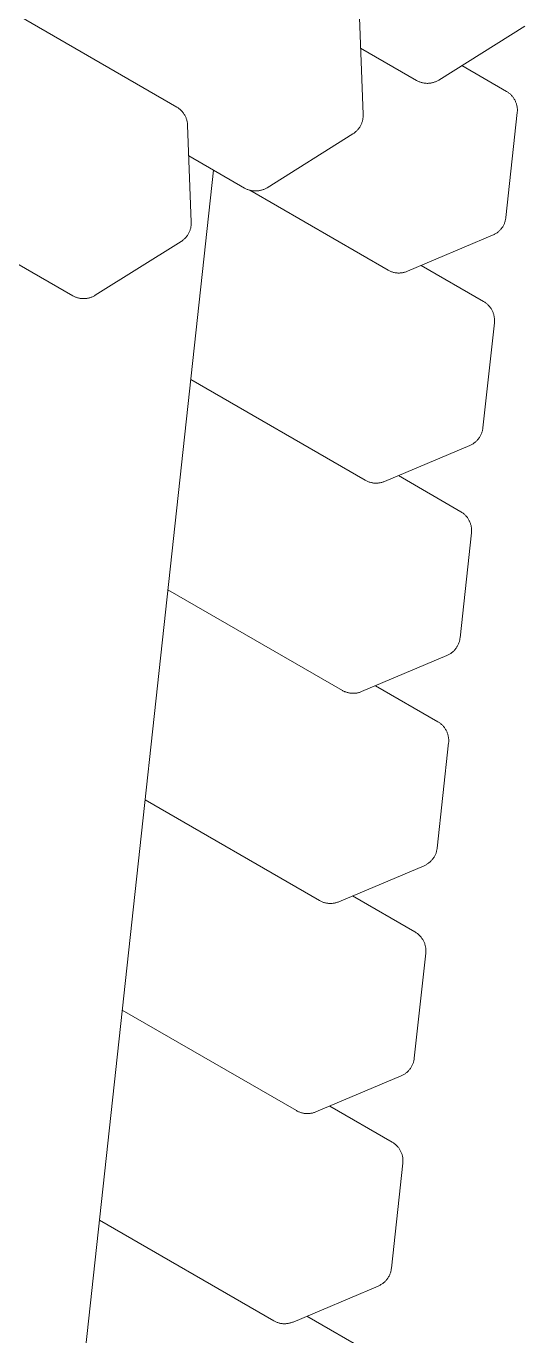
# Model space of a CAD drawing. Header units: millimetres. Extents: x -273 to 4197, y -77 to 2867.
# Drawn here: x 4033 to 4147.7, y 847.3 to 1148.7 of the extents above; entities that cross this region are included whole.
import ezdxf

# ---------------------------------------------------------------- set-up
doc = ezdxf.new("R2010")
doc.units = ezdxf.units.MM
doc.layers.add('ZANO_R', color=7, linetype='Continuous', lineweight=0)

msp = doc.modelspace()

# ---------------------------------------------------------------- linework, layer by layer
at = {"layer": 'ZANO_R'}
for p, q in [((2801.9, 1860.85), (4067.62, 1130.08)), ((4109.68, 1150.71), (4110.52, 1128.35)), ((4147.74, 1148.7), (4127.96, 1136.31)), ((4122.8, 1136.22), (4109.95, 1143.64)), ((4133.25, 1139.63), (4143.53, 1133.7)), ((4122.95, 1136.14), (4122.8, 1136.22)), ((4127.81, 1136.23), (4127.67, 1136.14)), ((4127.96, 1136.31), (4127.81, 1136.23)), ((4123.1, 1136.06), (4122.95, 1136.14)), ((4123.26, 1135.99), (4123.1, 1136.06)), ((4123.41, 1135.92), (4123.26, 1135.99)), ((4123.57, 1135.86), (4123.41, 1135.92)), ((4123.73, 1135.81), (4123.57, 1135.86)), ((4123.89, 1135.76), (4123.73, 1135.81)), ((4124.05, 1135.71), (4123.89, 1135.76)), ((4124.22, 1135.67), (4124.05, 1135.71)), ((4124.38, 1135.64), (4124.22, 1135.67)), ((4124.55, 1135.61), (4124.38, 1135.64)), ((4124.72, 1135.59), (4124.55, 1135.61)), ((4124.89, 1135.57), (4124.72, 1135.59)), ((4125.06, 1135.56), (4124.89, 1135.57)), ((4125.23, 1135.55), (4125.06, 1135.56)), ((4125.39, 1135.55), (4125.23, 1135.55)), ((4125.56, 1135.56), (4125.39, 1135.55)), ((4125.73, 1135.57), (4125.56, 1135.56)), ((4125.9, 1135.59), (4125.73, 1135.57)), ((4126.07, 1135.61), (4125.9, 1135.59)), ((4126.24, 1135.64), (4126.07, 1135.61)), ((4126.4, 1135.67), (4126.24, 1135.64)), ((4126.57, 1135.71), (4126.4, 1135.67)), ((4126.73, 1135.76), (4126.57, 1135.71)), ((4126.89, 1135.81), (4126.73, 1135.76)), ((4127.05, 1135.87), (4126.89, 1135.81)), ((4127.21, 1135.93), (4127.05, 1135.87)), ((4127.36, 1135.99), (4127.21, 1135.93)), ((4127.52, 1136.07), (4127.36, 1135.99)), ((4127.67, 1136.14), (4127.52, 1136.07)), ((4143.53, 1133.7), (4143.67, 1133.61)), ((4143.67, 1133.61), (4143.81, 1133.52)), ((4143.81, 1133.52), (4143.95, 1133.42)), ((4143.95, 1133.42), (4144.09, 1133.32)), ((4144.09, 1133.32), (4144.22, 1133.21)), ((4144.22, 1133.21), (4144.35, 1133.1)), ((4144.35, 1133.1), (4144.48, 1132.99)), ((4144.48, 1132.99), (4144.6, 1132.87)), ((4144.6, 1132.87), (4144.71, 1132.74)), ((4144.71, 1132.74), (4144.83, 1132.62)), ((4144.83, 1132.62), (4144.94, 1132.48)), ((4144.94, 1132.48), (4145.04, 1132.35)), ((4145.04, 1132.35), (4145.14, 1132.21)), ((4145.14, 1132.21), (4145.23, 1132.07)), ((4145.23, 1132.07), (4145.32, 1131.93)), ((4145.32, 1131.93), (4145.41, 1131.78)), ((4145.41, 1131.78), (4145.49, 1131.63)), ((4145.49, 1131.63), (4145.56, 1131.48)), ((4145.56, 1131.48), (4145.63, 1131.32)), ((4145.63, 1131.32), (4145.69, 1131.16)), ((4145.69, 1131.16), (4145.75, 1131)), ((4145.75, 1131), (4145.8, 1130.84)), ((4145.8, 1130.84), (4145.85, 1130.68)), ((4145.85, 1130.68), (4145.89, 1130.51)), ((4145.89, 1130.51), (4145.93, 1130.35)), ((4145.93, 1130.35), (4145.96, 1130.18)), ((4145.96, 1130.18), (4145.98, 1130.01)), ((4067.62, 1130.08), (4067.77, 1129.99)), ((4067.77, 1129.99), (4067.92, 1129.9)), ((4067.92, 1129.9), (4068.06, 1129.8)), ((4068.06, 1129.8), (4068.2, 1129.69)), ((4068.2, 1129.69), (4068.34, 1129.58)), ((4068.34, 1129.58), (4068.47, 1129.47)), ((4068.47, 1129.47), (4068.6, 1129.35)), ((4068.6, 1129.35), (4068.72, 1129.23)), ((4068.72, 1129.23), (4068.84, 1129.1)), ((4068.84, 1129.1), (4068.95, 1128.97)), ((4068.95, 1128.97), (4069.06, 1128.83)), ((4069.06, 1128.83), (4069.17, 1128.69)), ((4069.17, 1128.69), (4069.27, 1128.55)), ((4069.27, 1128.55), (4069.36, 1128.41)), ((4069.36, 1128.41), (4069.45, 1128.26)), ((4069.45, 1128.26), (4069.54, 1128.1)), ((4069.54, 1128.1), (4069.62, 1127.95)), ((4069.62, 1127.95), (4069.69, 1127.79)), ((4069.69, 1127.79), (4069.76, 1127.63)), ((4069.76, 1127.63), (4069.82, 1127.47)), ((4069.82, 1127.47), (4069.88, 1127.31)), ((4069.88, 1127.31), (4069.93, 1127.14)), ((4069.93, 1127.14), (4069.97, 1126.97)), ((4110.42, 1127.17), (4110.39, 1127.01)), ((4110.46, 1127.34), (4110.42, 1127.17)), ((4110.48, 1127.51), (4110.46, 1127.34)), ((4110.5, 1127.68), (4110.48, 1127.51)), ((4110.51, 1127.84), (4110.5, 1127.68)), ((4110.52, 1128.01), (4110.51, 1127.84)), ((4110.52, 1128.35), (4110.52, 1128.18)), ((4110.52, 1128.18), (4110.52, 1128.01)), ((4146, 1128.83), (4143.36, 1104.65)), ((4145.98, 1130.01), (4146, 1129.84)), ((4146, 1129.84), (4146.02, 1129.67)), ((4146.01, 1128.99), (4146, 1128.83)), ((4146.02, 1129.16), (4146.01, 1128.99)), ((4146.02, 1129.67), (4146.02, 1129.5)), ((4146.02, 1129.5), (4146.03, 1129.33)), ((4146.03, 1129.33), (4146.02, 1129.16)), ((4069.97, 1126.97), (4070.01, 1126.8)), ((4070.01, 1126.8), (4070.05, 1126.63)), ((4070.05, 1126.63), (4070.07, 1126.46)), ((4070.07, 1126.46), (4070.1, 1126.29)), ((4070.1, 1126.29), (4070.11, 1126.11)), ((4070.11, 1126.11), (4070.12, 1125.94)), ((4070.12, 1125.94), (4070.96, 1103.58)), ((4108.46, 1124.12), (4108.32, 1124.02)), ((4108.59, 1124.22), (4108.46, 1124.12)), ((4108.72, 1124.32), (4108.59, 1124.22)), ((4108.85, 1124.43), (4108.72, 1124.32)), ((4108.98, 1124.55), (4108.85, 1124.43)), ((4109.1, 1124.67), (4108.98, 1124.55)), ((4109.21, 1124.79), (4109.1, 1124.67)), ((4109.33, 1124.92), (4109.21, 1124.79)), ((4109.43, 1125.05), (4109.33, 1124.92)), ((4109.54, 1125.18), (4109.43, 1125.05)), ((4109.63, 1125.32), (4109.54, 1125.18)), ((4109.73, 1125.46), (4109.63, 1125.32)), ((4109.82, 1125.6), (4109.73, 1125.46)), ((4109.9, 1125.75), (4109.82, 1125.6)), ((4109.98, 1125.9), (4109.9, 1125.75)), ((4110.06, 1126.05), (4109.98, 1125.9)), ((4110.12, 1126.21), (4110.06, 1126.05)), ((4110.19, 1126.36), (4110.12, 1126.21)), ((4110.25, 1126.52), (4110.19, 1126.36)), ((4110.3, 1126.68), (4110.25, 1126.52)), ((4110.35, 1126.85), (4110.3, 1126.68)), ((4110.39, 1127.01), (4110.35, 1126.85)), ((4108.18, 1123.93), (4088.4, 1111.54)), ((4108.32, 1124.02), (4108.18, 1123.93)), ((4083.24, 1111.45), (4070.39, 1118.87)), ((4076.12, 1115.56), (4041.52, 797.75)), ((4083.39, 1111.37), (4083.24, 1111.45)), ((4083.54, 1111.29), (4083.39, 1111.37)), ((4083.69, 1111.22), (4083.54, 1111.29)), ((4083.85, 1111.15), (4083.69, 1111.22)), ((4084.01, 1111.09), (4083.85, 1111.15)), ((4084.17, 1111.03), (4084.01, 1111.09)), ((4084.33, 1110.98), (4084.17, 1111.03)), ((4084.49, 1110.94), (4084.33, 1110.98)), ((4116.27, 1092.57), (4084.42, 1110.96)), ((4084.66, 1110.9), (4084.49, 1110.94)), ((4084.82, 1110.86), (4084.66, 1110.9)), ((4084.99, 1110.84), (4084.82, 1110.86)), ((4085.16, 1110.81), (4084.99, 1110.84)), ((4085.32, 1110.8), (4085.16, 1110.81)), ((4085.49, 1110.79), (4085.32, 1110.8)), ((4085.66, 1110.78), (4085.49, 1110.79)), ((4085.83, 1110.78), (4085.66, 1110.78)), ((4086, 1110.79), (4085.83, 1110.78)), ((4086.17, 1110.8), (4086, 1110.79)), ((4086.34, 1110.81), (4086.17, 1110.8)), ((4086.51, 1110.84), (4086.34, 1110.81)), ((4086.67, 1110.87), (4086.51, 1110.84)), ((4086.84, 1110.9), (4086.67, 1110.87)), ((4087, 1110.94), (4086.84, 1110.9)), ((4087.17, 1110.99), (4087, 1110.94)), ((4087.33, 1111.04), (4087.17, 1110.99)), ((4087.49, 1111.09), (4087.33, 1111.04)), ((4087.64, 1111.15), (4087.49, 1111.09)), ((4087.8, 1111.22), (4087.64, 1111.15)), ((4087.95, 1111.29), (4087.8, 1111.22)), ((4088.1, 1111.37), (4087.95, 1111.29)), ((4088.25, 1111.45), (4088.1, 1111.37)), ((4088.4, 1111.54), (4088.25, 1111.45)), ((4070.95, 1103.07), (4070.94, 1102.9)), ((4070.96, 1103.24), (4070.95, 1103.07)), ((4070.96, 1103.58), (4070.96, 1103.41)), ((4070.96, 1103.41), (4070.96, 1103.24)), ((4142.97, 1103.16), (4142.89, 1103.01)), ((4143.03, 1103.32), (4142.97, 1103.16)), ((4143.09, 1103.48), (4143.03, 1103.32)), ((4143.15, 1103.64), (4143.09, 1103.48)), ((4143.2, 1103.81), (4143.15, 1103.64)), ((4143.24, 1103.97), (4143.2, 1103.81)), ((4143.28, 1104.14), (4143.24, 1103.97)), ((4143.32, 1104.31), (4143.28, 1104.14)), ((4143.34, 1104.48), (4143.32, 1104.31)), ((4143.36, 1104.65), (4143.34, 1104.48)), ((4069.65, 1100.02), (4069.53, 1099.9)), ((4069.76, 1100.15), (4069.65, 1100.02)), ((4069.87, 1100.28), (4069.76, 1100.15)), ((4069.97, 1100.41), (4069.87, 1100.28)), ((4070.07, 1100.55), (4069.97, 1100.41)), ((4070.17, 1100.69), (4070.07, 1100.55)), ((4070.26, 1100.83), (4070.17, 1100.69)), ((4070.34, 1100.98), (4070.26, 1100.83)), ((4070.42, 1101.13), (4070.34, 1100.98)), ((4070.49, 1101.28), (4070.42, 1101.13)), ((4070.56, 1101.43), (4070.49, 1101.28)), ((4070.62, 1101.59), (4070.56, 1101.43)), ((4070.68, 1101.75), (4070.62, 1101.59)), ((4070.74, 1101.91), (4070.68, 1101.75)), ((4070.78, 1102.07), (4070.74, 1101.91)), ((4070.83, 1102.24), (4070.78, 1102.07)), ((4070.86, 1102.4), (4070.83, 1102.24)), ((4070.89, 1102.57), (4070.86, 1102.4)), ((4070.92, 1102.74), (4070.89, 1102.57)), ((4070.94, 1102.9), (4070.92, 1102.74)), ((4140.34, 1100.58), (4120.72, 1092.29)), ((4140.5, 1100.65), (4140.34, 1100.58)), ((4140.65, 1100.73), (4140.5, 1100.65)), ((4140.8, 1100.81), (4140.65, 1100.73)), ((4140.95, 1100.89), (4140.8, 1100.81)), ((4141.1, 1100.98), (4140.95, 1100.89)), ((4141.24, 1101.08), (4141.1, 1100.98)), ((4141.38, 1101.18), (4141.24, 1101.08)), ((4141.51, 1101.28), (4141.38, 1101.18)), ((4141.65, 1101.39), (4141.51, 1101.28)), ((4141.77, 1101.5), (4141.65, 1101.39)), ((4141.9, 1101.62), (4141.77, 1101.5)), ((4142.02, 1101.74), (4141.9, 1101.62)), ((4142.13, 1101.87), (4142.02, 1101.74)), ((4142.25, 1102), (4142.13, 1101.87)), ((4142.35, 1102.13), (4142.25, 1102)), ((4142.46, 1102.27), (4142.35, 1102.13)), ((4142.55, 1102.41), (4142.46, 1102.27)), ((4142.65, 1102.56), (4142.55, 1102.41)), ((4142.73, 1102.7), (4142.65, 1102.56)), ((4142.82, 1102.85), (4142.73, 1102.7)), ((4142.89, 1103.01), (4142.82, 1102.85)), ((4068.61, 1099.16), (4048.83, 1086.77)), ((4068.76, 1099.25), (4068.61, 1099.16)), ((4068.89, 1099.34), (4068.76, 1099.25)), ((4069.03, 1099.45), (4068.89, 1099.34)), ((4069.16, 1099.55), (4069.03, 1099.45)), ((4069.29, 1099.66), (4069.16, 1099.55)), ((4069.41, 1099.78), (4069.29, 1099.66)), ((4069.53, 1099.9), (4069.41, 1099.78)), ((4043.68, 1086.68), (4030.82, 1094.1)), ((4116.42, 1092.49), (4116.27, 1092.57)), ((4116.57, 1092.41), (4116.42, 1092.49)), ((4116.73, 1092.34), (4116.57, 1092.41)), ((4116.88, 1092.27), (4116.73, 1092.34)), ((4117.04, 1092.21), (4116.88, 1092.27)), ((4117.21, 1092.15), (4117.04, 1092.21)), ((4117.37, 1092.1), (4117.21, 1092.15)), ((4117.53, 1092.05), (4117.37, 1092.1)), ((4117.7, 1092.01), (4117.53, 1092.05)), ((4117.87, 1091.98), (4117.7, 1092.01)), ((4118.04, 1091.95), (4117.87, 1091.98)), ((4118.21, 1091.93), (4118.04, 1091.95)), ((4118.38, 1091.91), (4118.21, 1091.93)), ((4118.55, 1091.9), (4118.38, 1091.91)), ((4118.72, 1091.9), (4118.55, 1091.9)), ((4118.89, 1091.9), (4118.72, 1091.9)), ((4119.06, 1091.91), (4118.89, 1091.9)), ((4119.23, 1091.92), (4119.06, 1091.91)), ((4119.4, 1091.94), (4119.23, 1091.92)), ((4119.57, 1091.96), (4119.4, 1091.94)), ((4119.74, 1091.99), (4119.57, 1091.96)), ((4119.9, 1092.03), (4119.74, 1091.99)), ((4120.07, 1092.07), (4119.9, 1092.03)), ((4120.23, 1092.12), (4120.07, 1092.07)), ((4120.4, 1092.17), (4120.23, 1092.12)), ((4120.56, 1092.23), (4120.4, 1092.17)), ((4120.72, 1092.29), (4120.56, 1092.23)), ((4123.89, 1093.63), (4138.26, 1085.34)), ((4043.83, 1086.59), (4043.68, 1086.68)), ((4043.98, 1086.52), (4043.83, 1086.59)), ((4044.13, 1086.45), (4043.98, 1086.52)), ((4044.29, 1086.38), (4044.13, 1086.45)), ((4044.44, 1086.32), (4044.29, 1086.38)), ((4044.6, 1086.26), (4044.44, 1086.32)), ((4044.77, 1086.21), (4044.6, 1086.26)), ((4044.93, 1086.17), (4044.77, 1086.21)), ((4045.09, 1086.13), (4044.93, 1086.17)), ((4045.26, 1086.09), (4045.09, 1086.13)), ((4045.43, 1086.06), (4045.26, 1086.09)), ((4045.59, 1086.04), (4045.43, 1086.06)), ((4045.76, 1086.02), (4045.59, 1086.04)), ((4045.93, 1086.01), (4045.76, 1086.02)), ((4046.1, 1086.01), (4045.93, 1086.01)), ((4046.27, 1086.01), (4046.1, 1086.01)), ((4046.44, 1086.01), (4046.27, 1086.01)), ((4046.61, 1086.02), (4046.44, 1086.01)), ((4046.78, 1086.04), (4046.61, 1086.02)), ((4046.94, 1086.07), (4046.78, 1086.04)), ((4047.11, 1086.09), (4046.94, 1086.07)), ((4047.28, 1086.13), (4047.11, 1086.09)), ((4047.44, 1086.17), (4047.28, 1086.13)), ((4047.6, 1086.21), (4047.44, 1086.17)), ((4047.76, 1086.26), (4047.6, 1086.21)), ((4047.92, 1086.32), (4047.76, 1086.26)), ((4048.08, 1086.38), (4047.92, 1086.32)), ((4048.24, 1086.45), (4048.08, 1086.38)), ((4048.39, 1086.52), (4048.24, 1086.45)), ((4048.54, 1086.6), (4048.39, 1086.52)), ((4048.69, 1086.68), (4048.54, 1086.6)), ((4048.83, 1086.77), (4048.69, 1086.68)), ((4138.26, 1085.34), (4138.41, 1085.25)), ((4138.41, 1085.25), (4138.55, 1085.16)), ((4138.55, 1085.16), (4138.69, 1085.06)), ((4138.69, 1085.06), (4138.82, 1084.96)), ((4138.82, 1084.96), (4138.96, 1084.85)), ((4138.96, 1084.85), (4139.09, 1084.74)), ((4139.09, 1084.74), (4139.21, 1084.63)), ((4139.21, 1084.63), (4139.33, 1084.51)), ((4139.33, 1084.51), (4139.45, 1084.38)), ((4139.45, 1084.38), (4139.56, 1084.26)), ((4139.56, 1084.26), (4139.67, 1084.13)), ((4139.67, 1084.13), (4139.77, 1083.99)), ((4139.77, 1083.99), (4139.87, 1083.85)), ((4139.87, 1083.85), (4139.97, 1083.71)), ((4139.97, 1083.71), (4140.06, 1083.57)), ((4140.06, 1083.57), (4140.14, 1083.42)), ((4140.14, 1083.42), (4140.22, 1083.27)), ((4140.22, 1083.27), (4140.29, 1083.12)), ((4140.29, 1083.12), (4140.36, 1082.96)), ((4140.36, 1082.96), (4140.43, 1082.8)), ((4140.43, 1082.8), (4140.49, 1082.65)), ((4140.49, 1082.65), (4140.54, 1082.48)), ((4140.54, 1082.48), (4140.59, 1082.32)), ((4140.59, 1082.32), (4140.63, 1082.16)), ((4140.63, 1082.16), (4140.66, 1081.99)), ((4140.66, 1081.99), (4140.69, 1081.82)), ((4140.73, 1080.47), (4138.1, 1056.29)), ((4140.69, 1081.82), (4140.72, 1081.65)), ((4140.72, 1081.65), (4140.74, 1081.49)), ((4140.75, 1080.64), (4140.73, 1080.47)), ((4140.74, 1081.49), (4140.75, 1081.32)), ((4140.75, 1081.32), (4140.76, 1081.15)), ((4140.76, 1080.81), (4140.75, 1080.64)), ((4140.76, 1081.15), (4140.76, 1080.98)), ((4140.76, 1080.98), (4140.76, 1080.81)), ((4111, 1044.21), (4070.88, 1067.38)), ((4137.7, 1054.8), (4137.63, 1054.65)), ((4137.77, 1054.96), (4137.7, 1054.8)), ((4137.83, 1055.12), (4137.77, 1054.96)), ((4137.88, 1055.28), (4137.83, 1055.12)), ((4137.93, 1055.45), (4137.88, 1055.28)), ((4137.98, 1055.61), (4137.93, 1055.45)), ((4138.02, 1055.78), (4137.98, 1055.61)), ((4138.05, 1055.95), (4138.02, 1055.78)), ((4138.08, 1056.12), (4138.05, 1055.95)), ((4138.1, 1056.29), (4138.08, 1056.12)), ((4135.07, 1052.22), (4115.45, 1043.93)), ((4135.23, 1052.29), (4135.07, 1052.22)), ((4135.38, 1052.37), (4135.23, 1052.29)), ((4135.54, 1052.45), (4135.38, 1052.37)), ((4135.68, 1052.53), (4135.54, 1052.45)), ((4135.83, 1052.62), (4135.68, 1052.53)), ((4135.97, 1052.72), (4135.83, 1052.62)), ((4136.11, 1052.82), (4135.97, 1052.72)), ((4136.25, 1052.92), (4136.11, 1052.82)), ((4136.38, 1053.03), (4136.25, 1052.92)), ((4136.51, 1053.15), (4136.38, 1053.03)), ((4136.63, 1053.26), (4136.51, 1053.15)), ((4136.75, 1053.39), (4136.63, 1053.26)), ((4136.87, 1053.51), (4136.75, 1053.39)), ((4136.98, 1053.64), (4136.87, 1053.51)), ((4137.09, 1053.78), (4136.98, 1053.64)), ((4137.19, 1053.91), (4137.09, 1053.78)), ((4137.29, 1054.05), (4137.19, 1053.91)), ((4137.38, 1054.2), (4137.29, 1054.05)), ((4137.47, 1054.35), (4137.38, 1054.2)), ((4137.55, 1054.5), (4137.47, 1054.35)), ((4137.63, 1054.65), (4137.55, 1054.5)), ((4111.15, 1044.13), (4111, 1044.21)), ((4111.31, 1044.05), (4111.15, 1044.13)), ((4111.46, 1043.98), (4111.31, 1044.05)), ((4111.62, 1043.91), (4111.46, 1043.98)), ((4111.78, 1043.85), (4111.62, 1043.91)), ((4111.94, 1043.79), (4111.78, 1043.85)), ((4112.1, 1043.74), (4111.94, 1043.79)), ((4112.27, 1043.7), (4112.1, 1043.74)), ((4112.43, 1043.66), (4112.27, 1043.7)), ((4112.6, 1043.62), (4112.43, 1043.66)), ((4112.77, 1043.59), (4112.6, 1043.62)), ((4112.94, 1043.57), (4112.77, 1043.59)), ((4113.11, 1043.56), (4112.94, 1043.57)), ((4113.28, 1043.55), (4113.11, 1043.56)), ((4113.45, 1043.54), (4113.28, 1043.55)), ((4113.62, 1043.54), (4113.45, 1043.54)), ((4113.79, 1043.55), (4113.62, 1043.54)), ((4113.96, 1043.56), (4113.79, 1043.55)), ((4114.13, 1043.58), (4113.96, 1043.56)), ((4114.3, 1043.6), (4114.13, 1043.58)), ((4114.47, 1043.63), (4114.3, 1043.6)), ((4114.64, 1043.67), (4114.47, 1043.63)), ((4114.8, 1043.71), (4114.64, 1043.67)), ((4114.97, 1043.76), (4114.8, 1043.71)), ((4115.13, 1043.81), (4114.97, 1043.76)), ((4115.29, 1043.87), (4115.13, 1043.81)), ((4115.45, 1043.93), (4115.29, 1043.87)), ((4118.63, 1045.28), (4132.99, 1036.98)), ((4132.99, 1036.98), (4133.14, 1036.89)), ((4133.14, 1036.89), (4133.28, 1036.8)), ((4133.28, 1036.8), (4133.42, 1036.7)), ((4133.42, 1036.7), (4133.56, 1036.6)), ((4133.56, 1036.6), (4133.69, 1036.5)), ((4133.69, 1036.5), (4133.82, 1036.38)), ((4133.82, 1036.38), (4133.95, 1036.27)), ((4133.95, 1036.27), (4134.07, 1036.15)), ((4134.07, 1036.15), (4134.18, 1036.03)), ((4134.18, 1036.03), (4134.3, 1035.9)), ((4134.3, 1035.9), (4134.4, 1035.77)), ((4134.4, 1035.77), (4134.51, 1035.63)), ((4134.51, 1035.63), (4134.61, 1035.5)), ((4134.61, 1035.5), (4134.7, 1035.35)), ((4134.7, 1035.35), (4134.79, 1035.21)), ((4134.79, 1035.21), (4134.87, 1035.06)), ((4134.87, 1035.06), (4134.95, 1034.91)), ((4134.95, 1034.91), (4135.03, 1034.76)), ((4135.03, 1034.76), (4135.1, 1034.6)), ((4135.1, 1034.6), (4135.16, 1034.45)), ((4135.16, 1034.45), (4135.22, 1034.29)), ((4135.22, 1034.29), (4135.27, 1034.13)), ((4135.27, 1034.13), (4135.32, 1033.96)), ((4135.32, 1033.96), (4135.36, 1033.8)), ((4135.36, 1033.8), (4135.4, 1033.63)), ((4135.47, 1032.11), (4132.83, 1007.93)), ((4135.4, 1033.63), (4135.43, 1033.46)), ((4135.43, 1033.46), (4135.45, 1033.3)), ((4135.45, 1033.3), (4135.47, 1033.13)), ((4135.47, 1033.13), (4135.49, 1032.96)), ((4135.48, 1032.28), (4135.47, 1032.11)), ((4135.49, 1032.45), (4135.48, 1032.28)), ((4135.49, 1032.96), (4135.49, 1032.79)), ((4135.49, 1032.79), (4135.49, 1032.62)), ((4135.49, 1032.62), (4135.49, 1032.45)), ((4105.74, 995.85), (4065.61, 1019.02)), ((4132.5, 1006.6), (4132.43, 1006.45)), ((4132.56, 1006.76), (4132.5, 1006.6)), ((4132.62, 1006.93), (4132.56, 1006.76)), ((4132.67, 1007.09), (4132.62, 1006.93)), ((4132.71, 1007.26), (4132.67, 1007.09)), ((4132.75, 1007.42), (4132.71, 1007.26)), ((4132.78, 1007.59), (4132.75, 1007.42)), ((4132.81, 1007.76), (4132.78, 1007.59)), ((4132.83, 1007.93), (4132.81, 1007.76)), ((4129.81, 1003.87), (4110.18, 995.58)), ((4129.96, 1003.94), (4129.81, 1003.87)), ((4130.12, 1004.01), (4129.96, 1003.94)), ((4130.27, 1004.09), (4130.12, 1004.01)), ((4130.42, 1004.18), (4130.27, 1004.09)), ((4130.56, 1004.27), (4130.42, 1004.18)), ((4130.71, 1004.36), (4130.56, 1004.27)), ((4130.85, 1004.46), (4130.71, 1004.36)), ((4130.98, 1004.56), (4130.85, 1004.46)), ((4131.11, 1004.67), (4130.98, 1004.56)), ((4131.24, 1004.79), (4131.11, 1004.67)), ((4131.37, 1004.91), (4131.24, 1004.79)), ((4131.49, 1005.03), (4131.37, 1004.91)), ((4131.6, 1005.15), (4131.49, 1005.03)), ((4131.71, 1005.28), (4131.6, 1005.15)), ((4131.82, 1005.42), (4131.71, 1005.28)), ((4131.92, 1005.56), (4131.82, 1005.42)), ((4132.02, 1005.7), (4131.92, 1005.56)), ((4132.11, 1005.84), (4132.02, 1005.7)), ((4132.2, 1005.99), (4132.11, 1005.84)), ((4132.28, 1006.14), (4132.2, 1005.99)), ((4132.36, 1006.29), (4132.28, 1006.14)), ((4132.43, 1006.45), (4132.36, 1006.29)), ((4105.89, 995.77), (4105.74, 995.85)), ((4106.04, 995.69), (4105.89, 995.77)), ((4106.2, 995.62), (4106.04, 995.69)), ((4106.35, 995.55), (4106.2, 995.62)), ((4106.51, 995.49), (4106.35, 995.55)), ((4106.67, 995.43), (4106.51, 995.49)), ((4106.84, 995.38), (4106.67, 995.43)), ((4107, 995.34), (4106.84, 995.38)), ((4107.17, 995.3), (4107, 995.34)), ((4107.34, 995.26), (4107.17, 995.3)), ((4107.5, 995.24), (4107.34, 995.26)), ((4107.67, 995.21), (4107.5, 995.24)), ((4107.84, 995.2), (4107.67, 995.21)), ((4108.01, 995.19), (4107.84, 995.2)), ((4108.19, 995.18), (4108.01, 995.19)), ((4108.36, 995.18), (4108.19, 995.18)), ((4108.53, 995.19), (4108.36, 995.18)), ((4108.7, 995.2), (4108.53, 995.19)), ((4108.87, 995.22), (4108.7, 995.2)), ((4109.04, 995.25), (4108.87, 995.22)), ((4109.21, 995.28), (4109.04, 995.25)), ((4109.37, 995.31), (4109.21, 995.28)), ((4109.54, 995.35), (4109.37, 995.31)), ((4109.7, 995.4), (4109.54, 995.35)), ((4109.87, 995.45), (4109.7, 995.4)), ((4110.03, 995.51), (4109.87, 995.45)), ((4110.18, 995.58), (4110.03, 995.51)), ((4113.36, 996.92), (4127.73, 988.62)), ((4127.73, 988.62), (4127.87, 988.54)), ((4127.87, 988.54), (4128.02, 988.44)), ((4128.02, 988.44), (4128.16, 988.35)), ((4128.16, 988.35), (4128.29, 988.24)), ((4128.29, 988.24), (4128.43, 988.14)), ((4128.43, 988.14), (4128.55, 988.03)), ((4128.55, 988.03), (4128.68, 987.91)), ((4128.68, 987.91), (4128.8, 987.79)), ((4128.8, 987.79), (4128.92, 987.67)), ((4128.92, 987.67), (4129.03, 987.54)), ((4129.03, 987.54), (4129.14, 987.41)), ((4129.14, 987.41), (4129.24, 987.28)), ((4129.24, 987.28), (4129.34, 987.14)), ((4129.34, 987.14), (4129.43, 987)), ((4129.43, 987), (4129.52, 986.85)), ((4129.52, 986.85), (4129.61, 986.7)), ((4129.61, 986.7), (4129.69, 986.55)), ((4129.69, 986.55), (4129.76, 986.4)), ((4129.76, 986.4), (4129.83, 986.25)), ((4129.83, 986.25), (4129.9, 986.09)), ((4129.9, 986.09), (4129.95, 985.93)), ((4129.95, 985.93), (4130.01, 985.77)), ((4130.01, 985.77), (4130.05, 985.6)), ((4130.05, 985.6), (4130.1, 985.44)), ((4130.2, 983.75), (4127.57, 959.57)), ((4130.1, 985.44), (4130.13, 985.27)), ((4130.13, 985.27), (4130.16, 985.11)), ((4130.16, 985.11), (4130.19, 984.94)), ((4130.19, 984.94), (4130.21, 984.77)), ((4130.22, 983.92), (4130.2, 983.75)), ((4130.21, 984.77), (4130.22, 984.6)), ((4130.22, 984.6), (4130.23, 984.43)), ((4130.23, 984.26), (4130.22, 984.09)), ((4130.22, 984.09), (4130.22, 983.92)), ((4130.23, 984.43), (4130.23, 984.26)), ((4100.47, 947.49), (4060.35, 970.66)), ((4127.3, 958.41), (4127.23, 958.25)), ((4127.35, 958.57), (4127.3, 958.41)), ((4127.4, 958.73), (4127.35, 958.57)), ((4127.45, 958.9), (4127.4, 958.73)), ((4127.48, 959.07), (4127.45, 958.9)), ((4127.52, 959.23), (4127.48, 959.07)), ((4127.55, 959.4), (4127.52, 959.23)), ((4127.57, 959.57), (4127.55, 959.4)), ((4124.54, 955.51), (4104.92, 947.22)), ((4124.7, 955.58), (4124.54, 955.51)), ((4124.85, 955.65), (4124.7, 955.58)), ((4125, 955.73), (4124.85, 955.65)), ((4125.15, 955.82), (4125, 955.73)), ((4125.3, 955.91), (4125.15, 955.82)), ((4125.44, 956), (4125.3, 955.91)), ((4125.58, 956.1), (4125.44, 956)), ((4125.72, 956.21), (4125.58, 956.1)), ((4125.85, 956.32), (4125.72, 956.21)), ((4125.98, 956.43), (4125.85, 956.32)), ((4126.1, 956.55), (4125.98, 956.43)), ((4126.22, 956.67), (4126.1, 956.55)), ((4126.34, 956.8), (4126.22, 956.67)), ((4126.45, 956.93), (4126.34, 956.8)), ((4126.56, 957.06), (4126.45, 956.93)), ((4126.66, 957.2), (4126.56, 957.06)), ((4126.76, 957.34), (4126.66, 957.2)), ((4126.85, 957.48), (4126.76, 957.34)), ((4126.94, 957.63), (4126.85, 957.48)), ((4127.02, 957.78), (4126.94, 957.63)), ((4127.1, 957.93), (4127.02, 957.78)), ((4127.17, 958.09), (4127.1, 957.93)), ((4127.23, 958.25), (4127.17, 958.09)), ((4100.62, 947.41), (4100.47, 947.49)), ((4100.77, 947.33), (4100.62, 947.41)), ((4100.93, 947.26), (4100.77, 947.33)), ((4101.09, 947.19), (4100.93, 947.26)), ((4101.25, 947.13), (4101.09, 947.19)), ((4101.41, 947.08), (4101.25, 947.13)), ((4101.57, 947.03), (4101.41, 947.08)), ((4101.74, 946.98), (4101.57, 947.03)), ((4101.9, 946.94), (4101.74, 946.98)), ((4102.07, 946.91), (4101.9, 946.94)), ((4102.24, 946.88), (4102.07, 946.91)), ((4102.41, 946.86), (4102.24, 946.88)), ((4102.58, 946.84), (4102.41, 946.86)), ((4102.75, 946.83), (4102.58, 946.84)), ((4102.92, 946.82), (4102.75, 946.83)), ((4103.09, 946.83), (4102.92, 946.82)), ((4103.26, 946.83), (4103.09, 946.83)), ((4103.43, 946.85), (4103.26, 946.83)), ((4103.6, 946.86), (4103.43, 946.85)), ((4103.77, 946.89), (4103.6, 946.86)), ((4103.94, 946.92), (4103.77, 946.89)), ((4104.11, 946.95), (4103.94, 946.92)), ((4104.27, 947), (4104.11, 946.95)), ((4104.44, 947.04), (4104.27, 947)), ((4104.6, 947.1), (4104.44, 947.04)), ((4104.76, 947.15), (4104.6, 947.1)), ((4104.92, 947.22), (4104.76, 947.15)), ((4108.1, 948.56), (4122.46, 940.27)), ((4122.46, 940.27), (4122.61, 940.18)), ((4122.61, 940.18), (4122.75, 940.09)), ((4122.75, 940.09), (4122.89, 939.99)), ((4122.89, 939.99), (4123.03, 939.89)), ((4123.03, 939.89), (4123.16, 939.78)), ((4123.16, 939.78), (4123.29, 939.67)), ((4123.29, 939.67), (4123.41, 939.55)), ((4123.41, 939.55), (4123.53, 939.43)), ((4123.53, 939.43), (4123.65, 939.31)), ((4123.65, 939.31), (4123.76, 939.18)), ((4123.76, 939.18), (4123.87, 939.05)), ((4123.87, 939.05), (4123.98, 938.92)), ((4123.98, 938.92), (4124.07, 938.78)), ((4124.07, 938.78), (4124.17, 938.64)), ((4124.17, 938.64), (4124.26, 938.49)), ((4124.26, 938.49), (4124.34, 938.35)), ((4124.34, 938.35), (4124.42, 938.2)), ((4124.42, 938.2), (4124.5, 938.04)), ((4124.5, 938.04), (4124.57, 937.89)), ((4124.57, 937.89), (4124.63, 937.73)), ((4124.63, 937.73), (4124.69, 937.57)), ((4124.69, 937.57), (4124.74, 937.41)), ((4124.74, 937.41), (4124.79, 937.25)), ((4124.93, 935.39), (4122.3, 911.21)), ((4124.79, 937.25), (4124.83, 937.08)), ((4124.83, 937.08), (4124.87, 936.92)), ((4124.87, 936.92), (4124.9, 936.75)), ((4124.9, 936.75), (4124.92, 936.58)), ((4124.92, 936.58), (4124.94, 936.41)), ((4124.95, 935.56), (4124.93, 935.39)), ((4124.94, 936.41), (4124.95, 936.24)), ((4124.95, 936.24), (4124.96, 936.07)), ((4124.96, 935.73), (4124.95, 935.56)), ((4124.96, 936.07), (4124.96, 935.9)), ((4124.96, 935.9), (4124.96, 935.73)), ((4095.21, 899.14), (4055.08, 922.3)), ((4122.09, 910.21), (4122.03, 910.05)), ((4122.14, 910.37), (4122.09, 910.21)), ((4122.18, 910.54), (4122.14, 910.37)), ((4122.22, 910.71), (4122.18, 910.54)), ((4122.25, 910.88), (4122.22, 910.71)), ((4122.28, 911.04), (4122.25, 910.88)), ((4122.3, 911.21), (4122.28, 911.04)), ((4119.28, 907.15), (4099.65, 898.86)), ((4119.43, 907.22), (4119.28, 907.15)), ((4119.59, 907.29), (4119.43, 907.22)), ((4119.74, 907.37), (4119.59, 907.29)), ((4119.89, 907.46), (4119.74, 907.37)), ((4120.03, 907.55), (4119.89, 907.46)), ((4120.18, 907.64), (4120.03, 907.55)), ((4120.31, 907.74), (4120.18, 907.64)), ((4120.45, 907.85), (4120.31, 907.74)), ((4120.58, 907.96), (4120.45, 907.85)), ((4120.71, 908.07), (4120.58, 907.96)), ((4120.84, 908.19), (4120.71, 908.07)), ((4120.96, 908.31), (4120.84, 908.19)), ((4121.07, 908.44), (4120.96, 908.31)), ((4121.18, 908.57), (4121.07, 908.44)), ((4121.29, 908.7), (4121.18, 908.57)), ((4121.39, 908.84), (4121.29, 908.7)), ((4121.49, 908.98), (4121.39, 908.84)), ((4121.58, 909.13), (4121.49, 908.98)), ((4121.67, 909.27), (4121.58, 909.13)), ((4121.75, 909.42), (4121.67, 909.27)), ((4121.83, 909.58), (4121.75, 909.42)), ((4121.9, 909.73), (4121.83, 909.58)), ((4121.97, 909.89), (4121.9, 909.73)), ((4122.03, 910.05), (4121.97, 909.89)), ((4095.36, 899.05), (4095.21, 899.14)), ((4095.51, 898.98), (4095.36, 899.05)), ((4095.66, 898.9), (4095.51, 898.98)), ((4095.82, 898.84), (4095.66, 898.9)), ((4095.98, 898.77), (4095.82, 898.84)), ((4096.14, 898.72), (4095.98, 898.77)), ((4096.31, 898.67), (4096.14, 898.72)), ((4096.47, 898.62), (4096.31, 898.67)), ((4096.64, 898.58), (4096.47, 898.62)), ((4096.8, 898.55), (4096.64, 898.58)), ((4096.97, 898.52), (4096.8, 898.55)), ((4097.14, 898.5), (4096.97, 898.52)), ((4097.31, 898.48), (4097.14, 898.5)), ((4097.48, 898.47), (4097.31, 898.48)), ((4097.65, 898.47), (4097.48, 898.47)), ((4097.82, 898.47), (4097.65, 898.47)), ((4098, 898.48), (4097.82, 898.47)), ((4098.17, 898.49), (4098, 898.48)), ((4098.34, 898.51), (4098.17, 898.49)), ((4098.51, 898.53), (4098.34, 898.51)), ((4098.67, 898.56), (4098.51, 898.53)), ((4098.84, 898.6), (4098.67, 898.56)), ((4099.01, 898.64), (4098.84, 898.6)), ((4099.17, 898.69), (4099.01, 898.64)), ((4099.33, 898.74), (4099.17, 898.69)), ((4099.49, 898.8), (4099.33, 898.74)), ((4099.65, 898.86), (4099.49, 898.8)), ((4102.83, 900.2), (4117.2, 891.91)), ((4117.2, 891.91), (4117.34, 891.82)), ((4117.34, 891.82), (4117.49, 891.73)), ((4117.49, 891.73), (4117.63, 891.63)), ((4117.63, 891.63), (4117.76, 891.53)), ((4117.76, 891.53), (4117.89, 891.42)), ((4117.89, 891.42), (4118.02, 891.31)), ((4118.02, 891.31), (4118.15, 891.2)), ((4118.15, 891.2), (4118.27, 891.08)), ((4118.27, 891.08), (4118.39, 890.95)), ((4118.39, 890.95), (4118.5, 890.83)), ((4118.5, 890.83), (4118.61, 890.69)), ((4118.61, 890.69), (4118.71, 890.56)), ((4118.71, 890.56), (4118.81, 890.42)), ((4118.81, 890.42), (4118.9, 890.28)), ((4118.9, 890.28), (4118.99, 890.14)), ((4118.99, 890.14), (4119.08, 889.99)), ((4119.08, 889.99), (4119.16, 889.84)), ((4119.16, 889.84), (4119.23, 889.69)), ((4119.23, 889.69), (4119.3, 889.53)), ((4119.3, 889.53), (4119.36, 889.37)), ((4119.36, 889.37), (4119.42, 889.21)), ((4119.42, 889.21), (4119.48, 889.05)), ((4119.48, 889.05), (4119.52, 888.89)), ((4119.67, 887.04), (4117.04, 862.86)), ((4119.52, 888.89), (4119.56, 888.72)), ((4119.56, 888.72), (4119.6, 888.56)), ((4119.6, 888.56), (4119.63, 888.39)), ((4119.63, 888.39), (4119.66, 888.22)), ((4119.66, 888.22), (4119.67, 888.05)), ((4119.67, 888.05), (4119.69, 887.88)), ((4119.68, 887.21), (4119.67, 887.04)), ((4119.69, 887.37), (4119.68, 887.21)), ((4119.69, 887.88), (4119.7, 887.71)), ((4119.7, 887.54), (4119.69, 887.37)), ((4119.7, 887.71), (4119.7, 887.54)), ((4089.94, 850.78), (4049.81, 873.95)), ((4116.87, 862.02), (4116.82, 861.85)), ((4116.91, 862.18), (4116.87, 862.02)), ((4116.95, 862.35), (4116.91, 862.18)), ((4116.99, 862.52), (4116.95, 862.35)), ((4117.01, 862.69), (4116.99, 862.52)), ((4117.04, 862.86), (4117.01, 862.69)), ((4114.32, 858.94), (4114.17, 858.86)), ((4114.47, 859.02), (4114.32, 858.94)), ((4114.62, 859.1), (4114.47, 859.02)), ((4114.77, 859.19), (4114.62, 859.1)), ((4114.91, 859.29), (4114.77, 859.19)), ((4115.05, 859.39), (4114.91, 859.29)), ((4115.18, 859.49), (4115.05, 859.39)), ((4115.32, 859.6), (4115.18, 859.49)), ((4115.45, 859.71), (4115.32, 859.6)), ((4115.57, 859.83), (4115.45, 859.71)), ((4115.69, 859.95), (4115.57, 859.83)), ((4115.81, 860.08), (4115.69, 859.95)), ((4115.92, 860.21), (4115.81, 860.08)), ((4116.02, 860.34), (4115.92, 860.21)), ((4116.13, 860.48), (4116.02, 860.34)), ((4116.22, 860.62), (4116.13, 860.48)), ((4116.32, 860.77), (4116.22, 860.62)), ((4116.4, 860.91), (4116.32, 860.77)), ((4116.49, 861.06), (4116.4, 860.91)), ((4116.56, 861.22), (4116.49, 861.06)), ((4116.64, 861.37), (4116.56, 861.22)), ((4116.7, 861.53), (4116.64, 861.37)), ((4116.76, 861.69), (4116.7, 861.53)), ((4116.82, 861.85), (4116.76, 861.69)), ((4114.01, 858.79), (4094.39, 850.5)), ((4114.17, 858.86), (4114.01, 858.79)), ((4090.09, 850.7), (4089.94, 850.78)), ((4090.24, 850.62), (4090.09, 850.7)), ((4090.4, 850.55), (4090.24, 850.62)), ((4090.56, 850.48), (4090.4, 850.55)), ((4090.71, 850.42), (4090.56, 850.48)), ((4090.88, 850.36), (4090.71, 850.42)), ((4091.04, 850.31), (4090.88, 850.36)), ((4091.2, 850.26), (4091.04, 850.31)), ((4091.37, 850.22), (4091.2, 850.26)), ((4091.54, 850.19), (4091.37, 850.22)), ((4091.71, 850.16), (4091.54, 850.19)), ((4091.88, 850.14), (4091.71, 850.16)), ((4092.05, 850.12), (4091.88, 850.14)), ((4092.22, 850.11), (4092.05, 850.12)), ((4092.39, 850.11), (4092.22, 850.11)), ((4092.56, 850.11), (4092.39, 850.11)), ((4092.73, 850.12), (4092.56, 850.11)), ((4092.9, 850.13), (4092.73, 850.12)), ((4093.07, 850.15), (4092.9, 850.13)), ((4093.24, 850.17), (4093.07, 850.15)), ((4093.41, 850.2), (4093.24, 850.17)), ((4093.58, 850.24), (4093.41, 850.2)), ((4093.74, 850.28), (4093.58, 850.24)), ((4093.91, 850.33), (4093.74, 850.28)), ((4094.07, 850.38), (4093.91, 850.33)), ((4094.23, 850.44), (4094.07, 850.38)), ((4094.39, 850.5), (4094.23, 850.44)), ((4097.56, 851.84), (4111.93, 843.55))]:
    msp.add_line(p, q, dxfattribs=at)

doc.saveas('drawing.dxf')
